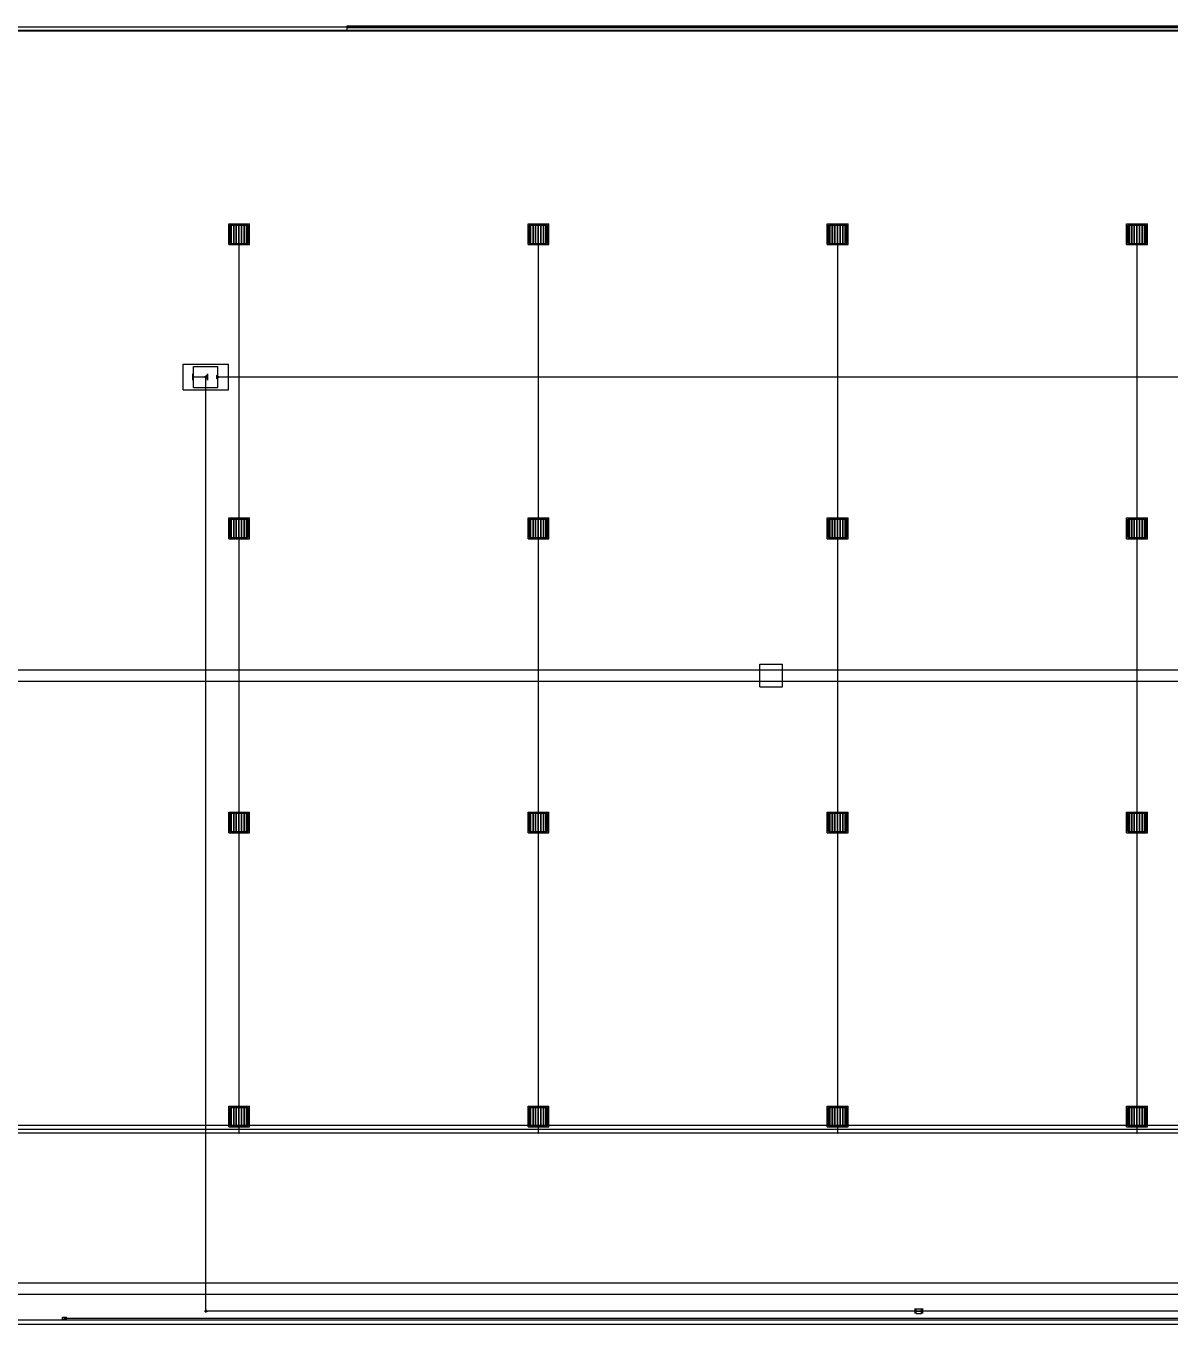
# Model space of a CAD drawing. Header units: millimetres. Extents: x -367000 to -149000, y -238120 to -197978.
# Drawn here: x -324588 to -289296, y -238000 to -197978 of the extents above; entities that cross this region are included whole.
import ezdxf

# ---------------------------------------------------------------- set-up
doc = ezdxf.new("R2010")
doc.units = ezdxf.units.MM

msp = doc.modelspace()

# ---------------------------------------------------------------- linework, layer by layer
at = {"layer": 'electrical'}
for p, q in [((-318006.32, -204400), (-318021.91, -204400)), ((-318021.91, -204400), (-318014.12, -204400)), ((-318014.12, -204400), (-318006.32, -204400)), ((-318014.12, -232120), (-318014.12, -204400)), ((-308773.38, -204400), (-308788.97, -204400)), ((-308788.97, -204400), (-308781.18, -204400)), ((-308781.18, -204400), (-308773.38, -204400)), ((-308781.18, -232120), (-308781.18, -204400)), ((-299540.44, -204400), (-299556.03, -204400)), ((-299556.03, -204400), (-299548.24, -204400)), ((-299548.24, -204400), (-299540.44, -204400)), ((-299548.24, -232120), (-299548.24, -204400)), ((-290307.5, -204400), (-290323.09, -204400)), ((-290323.09, -204400), (-290315.29, -204400)), ((-290315.29, -204400), (-290307.5, -204400)), ((-290315.29, -232120), (-290315.29, -204400)), ((-149450, -232120), (-336480, -232120)), ((-181700, -231880), (-334300, -231880)), ((-181700, -232000), (-334300, -232000)), ((-181700, -232120), (-334300, -232120)), ((-318006.32, -232120), (-318021.91, -232120)), ((-318021.91, -232120), (-318014.12, -232120)), ((-318014.12, -232120), (-318006.32, -232120)), ((-308773.38, -232120), (-308788.97, -232120)), ((-308788.97, -232120), (-308781.18, -232120)), ((-308781.18, -232120), (-308773.38, -232120)), ((-299540.44, -232120), (-299556.03, -232120)), ((-299556.03, -232120), (-299548.24, -232120)), ((-299548.24, -232120), (-299540.44, -232120)), ((-290307.5, -232120), (-290323.09, -232120)), ((-290323.09, -232120), (-290315.29, -232120)), ((-290315.29, -232120), (-290307.5, -232120)), ((-323465, -237850), (-323465, -237790)), ((-323465, -237790), (-323335, -237790)), ((-323465, -237850), (-323335, -237850)), ((-323391, -237820), (-323404.5, -237812.21)), ((-323404.5, -237812.21), (-323404.5, -237827.79)), ((-323404.5, -237827.79), (-323391, -237820)), ((-323400, -237827.79), (-323400, -237812.21)), ((-323400, -237812.21), (-323400, -237820)), ((-323400, -237820), (-149450, -237820)), ((-323400, -237820), (-323400, -237827.79)), ((-323400, -237820), (-323390.28, -237820)), ((-323390.28, -237820), (-323400, -237820)), ((-323335, -237850), (-323335, -237790))]:
    msp.add_line(p, q, dxfattribs=at)
at = {"layer": 'hvac'}
for p, q in [((-301950, -218350), (-301950, -217650)), ((-301950, -217650), (-301250, -217650)), ((-301250, -218350), (-301250, -217650)), ((-334300, -217825), (-181700, -217825)), ((-334300, -218175), (-181700, -218175)), ((-301950, -218350), (-301250, -218350)), ((-365875, -236725), (-257825, -236725)), ((-365875, -237075), (-257825, -237075))]:
    msp.add_line(p, q, dxfattribs=at)
at = {"layer": 'interiors'}
for p, q in [((-367000, -198000), (-149000, -198000)), ((-314680, -198022.5), (-314680, -197977.5)), ((-314680, -197977.5), (-201320, -197977.5)), ((-314680, -198000), (-201320, -198000)), ((-314680, -198120), (-314680, -198000)), ((-314680, -198022.5), (-201320, -198022.5)), ((-149120, -198120), (-366880, -198120)), ((-366875, -198125), (-149125, -198125)), ((-314680, -198120), (-201320, -198120)), ((-367000, -238000), (-259200, -238000)), ((-367000, -238000), (-149000, -238000)), ((-149120, -237880), (-366880, -237880)), ((-259200, -237880), (-366880, -237880)), ((-366875, -237875), (-149125, -237875))]:
    msp.add_line(p, q, dxfattribs=at)
at = {"layer": 'lighting'}
for p, q in [((-318334.12, -204720), (-318334.12, -204080)), ((-318334.12, -204080), (-317694.12, -204080)), ((-317694.12, -204720), (-317694.12, -204080)), ((-309101.18, -204720), (-309101.18, -204080)), ((-309101.18, -204080), (-308461.18, -204080)), ((-308461.18, -204720), (-308461.18, -204080)), ((-299868.24, -204720), (-299868.24, -204080)), ((-299868.24, -204080), (-299228.24, -204080)), ((-299228.24, -204720), (-299228.24, -204080)), ((-290635.29, -204720), (-290635.29, -204080)), ((-290635.29, -204080), (-289995.29, -204080)), ((-289995.29, -204720), (-289995.29, -204080)), ((-318294.12, -204680), (-318294.12, -204120)), ((-318294.12, -204120), (-317734.12, -204120)), ((-318260.12, -204670), (-318260.12, -204130)), ((-318260.12, -204130), (-318248.12, -204130)), ((-318248.12, -204670), (-318248.12, -204130)), ((-318180.12, -204670), (-318180.12, -204130)), ((-318180.12, -204130), (-318168.12, -204130)), ((-318168.12, -204670), (-318168.12, -204130)), ((-318100.12, -204670), (-318100.12, -204130)), ((-318100.12, -204130), (-318088.12, -204130)), ((-318088.12, -204670), (-318088.12, -204130)), ((-318020.12, -204670), (-318020.12, -204130)), ((-318020.12, -204130), (-318008.12, -204130)), ((-318005.12, -204400), (-318018.62, -204392.21)), ((-318018.62, -204392.21), (-318018.62, -204407.79)), ((-318018.62, -204407.79), (-318005.12, -204400)), ((-318008.12, -204670), (-318008.12, -204130)), ((-317940.12, -204670), (-317940.12, -204130)), ((-317940.12, -204130), (-317928.12, -204130)), ((-317928.12, -204670), (-317928.12, -204130)), ((-317860.12, -204670), (-317860.12, -204130)), ((-317860.12, -204130), (-317848.12, -204130)), ((-317848.12, -204670), (-317848.12, -204130)), ((-317780.12, -204670), (-317780.12, -204130)), ((-317780.12, -204130), (-317768.12, -204130)), ((-317768.12, -204670), (-317768.12, -204130)), ((-317734.12, -204680), (-317734.12, -204120)), ((-309061.18, -204680), (-309061.18, -204120)), ((-309061.18, -204120), (-308501.18, -204120)), ((-309027.18, -204670), (-309027.18, -204130)), ((-309027.18, -204130), (-309015.18, -204130)), ((-309015.18, -204670), (-309015.18, -204130)), ((-308947.18, -204670), (-308947.18, -204130)), ((-308947.18, -204130), (-308935.18, -204130)), ((-308935.18, -204670), (-308935.18, -204130)), ((-308867.18, -204670), (-308867.18, -204130)), ((-308867.18, -204130), (-308855.18, -204130)), ((-308855.18, -204670), (-308855.18, -204130)), ((-308787.18, -204670), (-308787.18, -204130)), ((-308787.18, -204130), (-308775.18, -204130)), ((-308772.18, -204400), (-308785.68, -204392.21)), ((-308785.68, -204392.21), (-308785.68, -204407.79)), ((-308785.68, -204407.79), (-308772.18, -204400)), ((-308775.18, -204670), (-308775.18, -204130)), ((-308707.18, -204670), (-308707.18, -204130)), ((-308707.18, -204130), (-308695.18, -204130)), ((-308695.18, -204670), (-308695.18, -204130)), ((-308627.18, -204670), (-308627.18, -204130)), ((-308627.18, -204130), (-308615.18, -204130)), ((-308615.18, -204670), (-308615.18, -204130)), ((-308547.18, -204670), (-308547.18, -204130)), ((-308547.18, -204130), (-308535.18, -204130)), ((-308535.18, -204670), (-308535.18, -204130)), ((-308501.18, -204680), (-308501.18, -204120)), ((-299828.24, -204680), (-299828.24, -204120)), ((-299828.24, -204120), (-299268.24, -204120)), ((-299794.24, -204670), (-299794.24, -204130)), ((-299794.24, -204130), (-299782.24, -204130)), ((-299782.24, -204670), (-299782.24, -204130)), ((-299714.24, -204670), (-299714.24, -204130)), ((-299714.24, -204130), (-299702.24, -204130)), ((-299702.24, -204670), (-299702.24, -204130)), ((-299634.24, -204670), (-299634.24, -204130)), ((-299634.24, -204130), (-299622.24, -204130)), ((-299622.24, -204670), (-299622.24, -204130)), ((-299554.24, -204670), (-299554.24, -204130)), ((-299554.24, -204130), (-299542.24, -204130)), ((-299539.24, -204400), (-299552.74, -204392.21)), ((-299552.74, -204392.21), (-299552.74, -204407.79)), ((-299552.74, -204407.79), (-299539.24, -204400)), ((-299542.24, -204670), (-299542.24, -204130)), ((-299474.24, -204670), (-299474.24, -204130)), ((-299474.24, -204130), (-299462.24, -204130)), ((-299462.24, -204670), (-299462.24, -204130)), ((-299394.24, -204670), (-299394.24, -204130)), ((-299394.24, -204130), (-299382.24, -204130)), ((-299382.24, -204670), (-299382.24, -204130)), ((-299314.24, -204670), (-299314.24, -204130)), ((-299314.24, -204130), (-299302.24, -204130)), ((-299302.24, -204670), (-299302.24, -204130)), ((-299268.24, -204680), (-299268.24, -204120)), ((-290595.29, -204680), (-290595.29, -204120)), ((-290595.29, -204120), (-290035.29, -204120)), ((-290561.29, -204670), (-290561.29, -204130)), ((-290561.29, -204130), (-290549.29, -204130)), ((-290549.29, -204670), (-290549.29, -204130)), ((-290481.29, -204670), (-290481.29, -204130)), ((-290481.29, -204130), (-290469.29, -204130)), ((-290469.29, -204670), (-290469.29, -204130)), ((-290401.29, -204670), (-290401.29, -204130)), ((-290401.29, -204130), (-290389.29, -204130)), ((-290389.29, -204670), (-290389.29, -204130)), ((-290321.29, -204670), (-290321.29, -204130)), ((-290321.29, -204130), (-290309.29, -204130)), ((-290306.29, -204400), (-290319.79, -204392.21)), ((-290319.79, -204392.21), (-290319.79, -204407.79)), ((-290319.79, -204407.79), (-290306.29, -204400)), ((-290309.29, -204670), (-290309.29, -204130)), ((-290241.29, -204670), (-290241.29, -204130)), ((-290241.29, -204130), (-290229.29, -204130)), ((-290229.29, -204670), (-290229.29, -204130)), ((-290161.29, -204670), (-290161.29, -204130)), ((-290161.29, -204130), (-290149.29, -204130)), ((-290149.29, -204670), (-290149.29, -204130)), ((-290081.29, -204670), (-290081.29, -204130)), ((-290081.29, -204130), (-290069.29, -204130)), ((-290069.29, -204670), (-290069.29, -204130)), ((-290035.29, -204680), (-290035.29, -204120)), ((-318334.12, -204720), (-317694.12, -204720)), ((-318294.12, -204680), (-317734.12, -204680)), ((-318260.12, -204670), (-318248.12, -204670)), ((-318180.12, -204670), (-318168.12, -204670)), ((-318100.12, -204670), (-318088.12, -204670)), ((-318020.12, -204670), (-318008.12, -204670)), ((-317940.12, -204670), (-317928.12, -204670)), ((-317860.12, -204670), (-317848.12, -204670)), ((-317780.12, -204670), (-317768.12, -204670)), ((-309101.18, -204720), (-308461.18, -204720)), ((-309061.18, -204680), (-308501.18, -204680)), ((-309027.18, -204670), (-309015.18, -204670)), ((-308947.18, -204670), (-308935.18, -204670)), ((-308867.18, -204670), (-308855.18, -204670)), ((-308787.18, -204670), (-308775.18, -204670)), ((-308707.18, -204670), (-308695.18, -204670)), ((-308627.18, -204670), (-308615.18, -204670)), ((-308547.18, -204670), (-308535.18, -204670)), ((-299868.24, -204720), (-299228.24, -204720)), ((-299828.24, -204680), (-299268.24, -204680)), ((-299794.24, -204670), (-299782.24, -204670)), ((-299714.24, -204670), (-299702.24, -204670)), ((-299634.24, -204670), (-299622.24, -204670)), ((-299554.24, -204670), (-299542.24, -204670)), ((-299474.24, -204670), (-299462.24, -204670)), ((-299394.24, -204670), (-299382.24, -204670)), ((-299314.24, -204670), (-299302.24, -204670)), ((-290635.29, -204720), (-289995.29, -204720)), ((-290595.29, -204680), (-290035.29, -204680)), ((-290561.29, -204670), (-290549.29, -204670)), ((-290481.29, -204670), (-290469.29, -204670)), ((-290401.29, -204670), (-290389.29, -204670)), ((-290321.29, -204670), (-290309.29, -204670)), ((-290241.29, -204670), (-290229.29, -204670)), ((-290161.29, -204670), (-290149.29, -204670)), ((-290081.29, -204670), (-290069.29, -204670)), ((-318334.12, -213786.67), (-318334.12, -213146.67)), ((-318334.12, -213146.67), (-317694.12, -213146.67)), ((-318294.12, -213746.67), (-318294.12, -213186.67)), ((-318294.12, -213186.67), (-317734.12, -213186.67)), ((-318260.12, -213736.67), (-318260.12, -213196.67)), ((-318260.12, -213196.67), (-318248.12, -213196.67)), ((-318248.12, -213736.67), (-318248.12, -213196.67)), ((-318180.12, -213736.67), (-318180.12, -213196.67)), ((-318180.12, -213196.67), (-318168.12, -213196.67)), ((-318168.12, -213736.67), (-318168.12, -213196.67)), ((-318100.12, -213736.67), (-318100.12, -213196.67)), ((-318100.12, -213196.67), (-318088.12, -213196.67)), ((-318088.12, -213736.67), (-318088.12, -213196.67)), ((-318020.12, -213736.67), (-318020.12, -213196.67)), ((-318020.12, -213196.67), (-318008.12, -213196.67)), ((-318008.12, -213736.67), (-318008.12, -213196.67)), ((-317940.12, -213736.67), (-317940.12, -213196.67)), ((-317940.12, -213196.67), (-317928.12, -213196.67)), ((-317928.12, -213736.67), (-317928.12, -213196.67)), ((-317860.12, -213736.67), (-317860.12, -213196.67)), ((-317860.12, -213196.67), (-317848.12, -213196.67)), ((-317848.12, -213736.67), (-317848.12, -213196.67)), ((-317780.12, -213736.67), (-317780.12, -213196.67)), ((-317780.12, -213196.67), (-317768.12, -213196.67)), ((-317768.12, -213736.67), (-317768.12, -213196.67)), ((-317734.12, -213746.67), (-317734.12, -213186.67)), ((-317694.12, -213786.67), (-317694.12, -213146.67)), ((-309101.18, -213786.67), (-309101.18, -213146.67)), ((-309101.18, -213146.67), (-308461.18, -213146.67)), ((-309061.18, -213746.67), (-309061.18, -213186.67)), ((-309061.18, -213186.67), (-308501.18, -213186.67)), ((-309027.18, -213736.67), (-309027.18, -213196.67)), ((-309027.18, -213196.67), (-309015.18, -213196.67)), ((-309015.18, -213736.67), (-309015.18, -213196.67)), ((-308947.18, -213736.67), (-308947.18, -213196.67)), ((-308947.18, -213196.67), (-308935.18, -213196.67)), ((-308935.18, -213736.67), (-308935.18, -213196.67)), ((-308867.18, -213736.67), (-308867.18, -213196.67)), ((-308867.18, -213196.67), (-308855.18, -213196.67)), ((-308855.18, -213736.67), (-308855.18, -213196.67)), ((-308787.18, -213736.67), (-308787.18, -213196.67)), ((-308787.18, -213196.67), (-308775.18, -213196.67)), ((-308775.18, -213736.67), (-308775.18, -213196.67)), ((-308707.18, -213736.67), (-308707.18, -213196.67)), ((-308707.18, -213196.67), (-308695.18, -213196.67)), ((-308695.18, -213736.67), (-308695.18, -213196.67)), ((-308627.18, -213736.67), (-308627.18, -213196.67)), ((-308627.18, -213196.67), (-308615.18, -213196.67)), ((-308615.18, -213736.67), (-308615.18, -213196.67)), ((-308547.18, -213736.67), (-308547.18, -213196.67)), ((-308547.18, -213196.67), (-308535.18, -213196.67)), ((-308535.18, -213736.67), (-308535.18, -213196.67)), ((-308501.18, -213746.67), (-308501.18, -213186.67)), ((-308461.18, -213786.67), (-308461.18, -213146.67)), ((-299868.24, -213786.67), (-299868.24, -213146.67)), ((-299868.24, -213146.67), (-299228.24, -213146.67)), ((-299828.24, -213746.67), (-299828.24, -213186.67)), ((-299828.24, -213186.67), (-299268.24, -213186.67)), ((-299794.24, -213736.67), (-299794.24, -213196.67)), ((-299794.24, -213196.67), (-299782.24, -213196.67)), ((-299782.24, -213736.67), (-299782.24, -213196.67)), ((-299714.24, -213736.67), (-299714.24, -213196.67)), ((-299714.24, -213196.67), (-299702.24, -213196.67)), ((-299702.24, -213736.67), (-299702.24, -213196.67)), ((-299634.24, -213736.67), (-299634.24, -213196.67)), ((-299634.24, -213196.67), (-299622.24, -213196.67)), ((-299622.24, -213736.67), (-299622.24, -213196.67)), ((-299554.24, -213736.67), (-299554.24, -213196.67)), ((-299554.24, -213196.67), (-299542.24, -213196.67)), ((-299542.24, -213736.67), (-299542.24, -213196.67)), ((-299474.24, -213736.67), (-299474.24, -213196.67)), ((-299474.24, -213196.67), (-299462.24, -213196.67)), ((-299462.24, -213736.67), (-299462.24, -213196.67)), ((-299394.24, -213736.67), (-299394.24, -213196.67)), ((-299394.24, -213196.67), (-299382.24, -213196.67)), ((-299382.24, -213736.67), (-299382.24, -213196.67)), ((-299314.24, -213736.67), (-299314.24, -213196.67)), ((-299314.24, -213196.67), (-299302.24, -213196.67)), ((-299302.24, -213736.67), (-299302.24, -213196.67)), ((-299268.24, -213746.67), (-299268.24, -213186.67)), ((-299228.24, -213786.67), (-299228.24, -213146.67)), ((-290635.29, -213786.67), (-290635.29, -213146.67)), ((-290635.29, -213146.67), (-289995.29, -213146.67)), ((-290595.29, -213746.67), (-290595.29, -213186.67)), ((-290595.29, -213186.67), (-290035.29, -213186.67)), ((-290561.29, -213736.67), (-290561.29, -213196.67)), ((-290561.29, -213196.67), (-290549.29, -213196.67)), ((-290549.29, -213736.67), (-290549.29, -213196.67)), ((-290481.29, -213736.67), (-290481.29, -213196.67)), ((-290481.29, -213196.67), (-290469.29, -213196.67)), ((-290469.29, -213736.67), (-290469.29, -213196.67)), ((-290401.29, -213736.67), (-290401.29, -213196.67)), ((-290401.29, -213196.67), (-290389.29, -213196.67)), ((-290389.29, -213736.67), (-290389.29, -213196.67)), ((-290321.29, -213736.67), (-290321.29, -213196.67)), ((-290321.29, -213196.67), (-290309.29, -213196.67)), ((-290309.29, -213736.67), (-290309.29, -213196.67)), ((-290241.29, -213736.67), (-290241.29, -213196.67)), ((-290241.29, -213196.67), (-290229.29, -213196.67)), ((-290229.29, -213736.67), (-290229.29, -213196.67)), ((-290161.29, -213736.67), (-290161.29, -213196.67)), ((-290161.29, -213196.67), (-290149.29, -213196.67)), ((-290149.29, -213736.67), (-290149.29, -213196.67)), ((-290081.29, -213736.67), (-290081.29, -213196.67)), ((-290081.29, -213196.67), (-290069.29, -213196.67)), ((-290069.29, -213736.67), (-290069.29, -213196.67)), ((-290035.29, -213746.67), (-290035.29, -213186.67)), ((-289995.29, -213786.67), (-289995.29, -213146.67)), ((-318005.12, -213466.67), (-318018.62, -213458.87)), ((-318018.62, -213458.87), (-318018.62, -213474.46)), ((-318018.62, -213474.46), (-318005.12, -213466.67)), ((-308772.18, -213466.67), (-308785.68, -213458.87)), ((-308785.68, -213458.87), (-308785.68, -213474.46)), ((-308785.68, -213474.46), (-308772.18, -213466.67)), ((-299539.24, -213466.67), (-299552.74, -213458.87)), ((-299552.74, -213458.87), (-299552.74, -213474.46)), ((-299552.74, -213474.46), (-299539.24, -213466.67)), ((-290306.29, -213466.67), (-290319.79, -213458.87)), ((-290319.79, -213458.87), (-290319.79, -213474.46)), ((-290319.79, -213474.46), (-290306.29, -213466.67)), ((-318334.12, -213786.67), (-317694.12, -213786.67)), ((-318294.12, -213746.67), (-317734.12, -213746.67)), ((-318260.12, -213736.67), (-318248.12, -213736.67)), ((-318180.12, -213736.67), (-318168.12, -213736.67)), ((-318100.12, -213736.67), (-318088.12, -213736.67)), ((-318020.12, -213736.67), (-318008.12, -213736.67)), ((-317940.12, -213736.67), (-317928.12, -213736.67)), ((-317860.12, -213736.67), (-317848.12, -213736.67)), ((-317780.12, -213736.67), (-317768.12, -213736.67)), ((-309101.18, -213786.67), (-308461.18, -213786.67)), ((-309061.18, -213746.67), (-308501.18, -213746.67)), ((-309027.18, -213736.67), (-309015.18, -213736.67)), ((-308947.18, -213736.67), (-308935.18, -213736.67)), ((-308867.18, -213736.67), (-308855.18, -213736.67)), ((-308787.18, -213736.67), (-308775.18, -213736.67)), ((-308707.18, -213736.67), (-308695.18, -213736.67)), ((-308627.18, -213736.67), (-308615.18, -213736.67)), ((-308547.18, -213736.67), (-308535.18, -213736.67)), ((-299868.24, -213786.67), (-299228.24, -213786.67)), ((-299828.24, -213746.67), (-299268.24, -213746.67)), ((-299794.24, -213736.67), (-299782.24, -213736.67)), ((-299714.24, -213736.67), (-299702.24, -213736.67)), ((-299634.24, -213736.67), (-299622.24, -213736.67)), ((-299554.24, -213736.67), (-299542.24, -213736.67)), ((-299474.24, -213736.67), (-299462.24, -213736.67)), ((-299394.24, -213736.67), (-299382.24, -213736.67)), ((-299314.24, -213736.67), (-299302.24, -213736.67)), ((-290635.29, -213786.67), (-289995.29, -213786.67)), ((-290595.29, -213746.67), (-290035.29, -213746.67)), ((-290561.29, -213736.67), (-290549.29, -213736.67)), ((-290481.29, -213736.67), (-290469.29, -213736.67)), ((-290401.29, -213736.67), (-290389.29, -213736.67)), ((-290321.29, -213736.67), (-290309.29, -213736.67)), ((-290241.29, -213736.67), (-290229.29, -213736.67)), ((-290161.29, -213736.67), (-290149.29, -213736.67)), ((-290081.29, -213736.67), (-290069.29, -213736.67)), ((-318334.12, -222853.33), (-318334.12, -222213.33)), ((-318334.12, -222213.33), (-317694.12, -222213.33)), ((-318294.12, -222813.33), (-318294.12, -222253.33)), ((-318294.12, -222253.33), (-317734.12, -222253.33)), ((-318260.12, -222803.33), (-318260.12, -222263.33)), ((-318260.12, -222263.33), (-318248.12, -222263.33)), ((-318248.12, -222803.33), (-318248.12, -222263.33)), ((-318180.12, -222803.33), (-318180.12, -222263.33)), ((-318180.12, -222263.33), (-318168.12, -222263.33)), ((-318168.12, -222803.33), (-318168.12, -222263.33)), ((-318100.12, -222803.33), (-318100.12, -222263.33)), ((-318100.12, -222263.33), (-318088.12, -222263.33)), ((-318088.12, -222803.33), (-318088.12, -222263.33)), ((-318020.12, -222803.33), (-318020.12, -222263.33)), ((-318020.12, -222263.33), (-318008.12, -222263.33)), ((-318008.12, -222803.33), (-318008.12, -222263.33)), ((-317940.12, -222803.33), (-317940.12, -222263.33)), ((-317940.12, -222263.33), (-317928.12, -222263.33)), ((-317928.12, -222803.33), (-317928.12, -222263.33)), ((-317860.12, -222803.33), (-317860.12, -222263.33)), ((-317860.12, -222263.33), (-317848.12, -222263.33)), ((-317848.12, -222803.33), (-317848.12, -222263.33)), ((-317780.12, -222803.33), (-317780.12, -222263.33)), ((-317780.12, -222263.33), (-317768.12, -222263.33)), ((-317768.12, -222803.33), (-317768.12, -222263.33)), ((-317734.12, -222813.33), (-317734.12, -222253.33)), ((-317694.12, -222853.33), (-317694.12, -222213.33)), ((-309101.18, -222853.33), (-309101.18, -222213.33)), ((-309101.18, -222213.33), (-308461.18, -222213.33)), ((-309061.18, -222813.33), (-309061.18, -222253.33)), ((-309061.18, -222253.33), (-308501.18, -222253.33)), ((-309027.18, -222803.33), (-309027.18, -222263.33)), ((-309027.18, -222263.33), (-309015.18, -222263.33)), ((-309015.18, -222803.33), (-309015.18, -222263.33)), ((-308947.18, -222803.33), (-308947.18, -222263.33)), ((-308947.18, -222263.33), (-308935.18, -222263.33)), ((-308935.18, -222803.33), (-308935.18, -222263.33)), ((-308867.18, -222803.33), (-308867.18, -222263.33)), ((-308867.18, -222263.33), (-308855.18, -222263.33)), ((-308855.18, -222803.33), (-308855.18, -222263.33)), ((-308787.18, -222803.33), (-308787.18, -222263.33)), ((-308787.18, -222263.33), (-308775.18, -222263.33)), ((-308775.18, -222803.33), (-308775.18, -222263.33)), ((-308707.18, -222803.33), (-308707.18, -222263.33)), ((-308707.18, -222263.33), (-308695.18, -222263.33)), ((-308695.18, -222803.33), (-308695.18, -222263.33)), ((-308627.18, -222803.33), (-308627.18, -222263.33)), ((-308627.18, -222263.33), (-308615.18, -222263.33)), ((-308615.18, -222803.33), (-308615.18, -222263.33)), ((-308547.18, -222803.33), (-308547.18, -222263.33)), ((-308547.18, -222263.33), (-308535.18, -222263.33)), ((-308535.18, -222803.33), (-308535.18, -222263.33)), ((-308501.18, -222813.33), (-308501.18, -222253.33)), ((-308461.18, -222853.33), (-308461.18, -222213.33)), ((-299868.24, -222853.33), (-299868.24, -222213.33)), ((-299868.24, -222213.33), (-299228.24, -222213.33)), ((-299828.24, -222813.33), (-299828.24, -222253.33)), ((-299828.24, -222253.33), (-299268.24, -222253.33)), ((-299794.24, -222803.33), (-299794.24, -222263.33)), ((-299794.24, -222263.33), (-299782.24, -222263.33)), ((-299782.24, -222803.33), (-299782.24, -222263.33)), ((-299714.24, -222803.33), (-299714.24, -222263.33)), ((-299714.24, -222263.33), (-299702.24, -222263.33)), ((-299702.24, -222803.33), (-299702.24, -222263.33)), ((-299634.24, -222803.33), (-299634.24, -222263.33)), ((-299634.24, -222263.33), (-299622.24, -222263.33)), ((-299622.24, -222803.33), (-299622.24, -222263.33)), ((-299554.24, -222803.33), (-299554.24, -222263.33)), ((-299554.24, -222263.33), (-299542.24, -222263.33)), ((-299542.24, -222803.33), (-299542.24, -222263.33)), ((-299474.24, -222803.33), (-299474.24, -222263.33)), ((-299474.24, -222263.33), (-299462.24, -222263.33)), ((-299462.24, -222803.33), (-299462.24, -222263.33)), ((-299394.24, -222803.33), (-299394.24, -222263.33)), ((-299394.24, -222263.33), (-299382.24, -222263.33)), ((-299382.24, -222803.33), (-299382.24, -222263.33)), ((-299314.24, -222803.33), (-299314.24, -222263.33)), ((-299314.24, -222263.33), (-299302.24, -222263.33)), ((-299302.24, -222803.33), (-299302.24, -222263.33)), ((-299268.24, -222813.33), (-299268.24, -222253.33)), ((-299228.24, -222853.33), (-299228.24, -222213.33)), ((-290635.29, -222853.33), (-290635.29, -222213.33)), ((-290635.29, -222213.33), (-289995.29, -222213.33)), ((-290595.29, -222813.33), (-290595.29, -222253.33)), ((-290595.29, -222253.33), (-290035.29, -222253.33)), ((-290561.29, -222803.33), (-290561.29, -222263.33)), ((-290561.29, -222263.33), (-290549.29, -222263.33)), ((-290549.29, -222803.33), (-290549.29, -222263.33)), ((-290481.29, -222803.33), (-290481.29, -222263.33)), ((-290481.29, -222263.33), (-290469.29, -222263.33)), ((-290469.29, -222803.33), (-290469.29, -222263.33)), ((-290401.29, -222803.33), (-290401.29, -222263.33)), ((-290401.29, -222263.33), (-290389.29, -222263.33)), ((-290389.29, -222803.33), (-290389.29, -222263.33)), ((-290321.29, -222803.33), (-290321.29, -222263.33)), ((-290321.29, -222263.33), (-290309.29, -222263.33)), ((-290309.29, -222803.33), (-290309.29, -222263.33)), ((-290241.29, -222803.33), (-290241.29, -222263.33)), ((-290241.29, -222263.33), (-290229.29, -222263.33)), ((-290229.29, -222803.33), (-290229.29, -222263.33)), ((-290161.29, -222803.33), (-290161.29, -222263.33)), ((-290161.29, -222263.33), (-290149.29, -222263.33)), ((-290149.29, -222803.33), (-290149.29, -222263.33)), ((-290081.29, -222803.33), (-290081.29, -222263.33)), ((-290081.29, -222263.33), (-290069.29, -222263.33)), ((-290069.29, -222803.33), (-290069.29, -222263.33)), ((-290035.29, -222813.33), (-290035.29, -222253.33)), ((-289995.29, -222853.33), (-289995.29, -222213.33)), ((-318334.12, -222853.33), (-317694.12, -222853.33)), ((-318294.12, -222813.33), (-317734.12, -222813.33)), ((-318260.12, -222803.33), (-318248.12, -222803.33)), ((-318180.12, -222803.33), (-318168.12, -222803.33)), ((-318100.12, -222803.33), (-318088.12, -222803.33)), ((-318020.12, -222803.33), (-318008.12, -222803.33)), ((-318005.12, -222533.33), (-318018.62, -222525.54)), ((-318018.62, -222525.54), (-318018.62, -222541.13)), ((-318018.62, -222541.13), (-318005.12, -222533.33)), ((-317940.12, -222803.33), (-317928.12, -222803.33)), ((-317860.12, -222803.33), (-317848.12, -222803.33)), ((-317780.12, -222803.33), (-317768.12, -222803.33)), ((-309101.18, -222853.33), (-308461.18, -222853.33)), ((-309061.18, -222813.33), (-308501.18, -222813.33)), ((-309027.18, -222803.33), (-309015.18, -222803.33)), ((-308947.18, -222803.33), (-308935.18, -222803.33)), ((-308867.18, -222803.33), (-308855.18, -222803.33)), ((-308787.18, -222803.33), (-308775.18, -222803.33)), ((-308772.18, -222533.33), (-308785.68, -222525.54)), ((-308785.68, -222525.54), (-308785.68, -222541.13)), ((-308785.68, -222541.13), (-308772.18, -222533.33)), ((-308707.18, -222803.33), (-308695.18, -222803.33)), ((-308627.18, -222803.33), (-308615.18, -222803.33)), ((-308547.18, -222803.33), (-308535.18, -222803.33)), ((-299868.24, -222853.33), (-299228.24, -222853.33)), ((-299828.24, -222813.33), (-299268.24, -222813.33)), ((-299794.24, -222803.33), (-299782.24, -222803.33)), ((-299714.24, -222803.33), (-299702.24, -222803.33)), ((-299634.24, -222803.33), (-299622.24, -222803.33)), ((-299554.24, -222803.33), (-299542.24, -222803.33)), ((-299539.24, -222533.33), (-299552.74, -222525.54)), ((-299552.74, -222525.54), (-299552.74, -222541.13)), ((-299552.74, -222541.13), (-299539.24, -222533.33)), ((-299474.24, -222803.33), (-299462.24, -222803.33)), ((-299394.24, -222803.33), (-299382.24, -222803.33)), ((-299314.24, -222803.33), (-299302.24, -222803.33)), ((-290635.29, -222853.33), (-289995.29, -222853.33)), ((-290595.29, -222813.33), (-290035.29, -222813.33)), ((-290561.29, -222803.33), (-290549.29, -222803.33)), ((-290481.29, -222803.33), (-290469.29, -222803.33)), ((-290401.29, -222803.33), (-290389.29, -222803.33)), ((-290321.29, -222803.33), (-290309.29, -222803.33)), ((-290306.29, -222533.33), (-290319.79, -222525.54)), ((-290319.79, -222525.54), (-290319.79, -222541.13)), ((-290319.79, -222541.13), (-290306.29, -222533.33)), ((-290241.29, -222803.33), (-290229.29, -222803.33)), ((-290161.29, -222803.33), (-290149.29, -222803.33)), ((-290081.29, -222803.33), (-290069.29, -222803.33)), ((-318334.12, -231920), (-318334.12, -231280)), ((-318334.12, -231280), (-317694.12, -231280)), ((-318294.12, -231880), (-318294.12, -231320)), ((-318294.12, -231320), (-317734.12, -231320)), ((-318260.12, -231870), (-318260.12, -231330)), ((-318260.12, -231330), (-318248.12, -231330)), ((-318248.12, -231870), (-318248.12, -231330)), ((-318180.12, -231870), (-318180.12, -231330)), ((-318180.12, -231330), (-318168.12, -231330)), ((-318168.12, -231870), (-318168.12, -231330)), ((-318100.12, -231870), (-318100.12, -231330)), ((-318100.12, -231330), (-318088.12, -231330)), ((-318088.12, -231870), (-318088.12, -231330)), ((-318020.12, -231870), (-318020.12, -231330)), ((-318020.12, -231330), (-318008.12, -231330)), ((-318008.12, -231870), (-318008.12, -231330)), ((-317940.12, -231870), (-317940.12, -231330)), ((-317940.12, -231330), (-317928.12, -231330)), ((-317928.12, -231870), (-317928.12, -231330)), ((-317860.12, -231870), (-317860.12, -231330)), ((-317860.12, -231330), (-317848.12, -231330)), ((-317848.12, -231870), (-317848.12, -231330)), ((-317780.12, -231870), (-317780.12, -231330)), ((-317780.12, -231330), (-317768.12, -231330)), ((-317768.12, -231870), (-317768.12, -231330)), ((-317734.12, -231880), (-317734.12, -231320)), ((-317694.12, -231920), (-317694.12, -231280)), ((-309101.18, -231920), (-309101.18, -231280)), ((-309101.18, -231280), (-308461.18, -231280)), ((-309061.18, -231880), (-309061.18, -231320)), ((-309061.18, -231320), (-308501.18, -231320)), ((-309027.18, -231870), (-309027.18, -231330)), ((-309027.18, -231330), (-309015.18, -231330)), ((-309015.18, -231870), (-309015.18, -231330)), ((-308947.18, -231870), (-308947.18, -231330)), ((-308947.18, -231330), (-308935.18, -231330)), ((-308935.18, -231870), (-308935.18, -231330)), ((-308867.18, -231870), (-308867.18, -231330)), ((-308867.18, -231330), (-308855.18, -231330)), ((-308855.18, -231870), (-308855.18, -231330)), ((-308787.18, -231870), (-308787.18, -231330)), ((-308787.18, -231330), (-308775.18, -231330)), ((-308775.18, -231870), (-308775.18, -231330)), ((-308707.18, -231870), (-308707.18, -231330)), ((-308707.18, -231330), (-308695.18, -231330)), ((-308695.18, -231870), (-308695.18, -231330)), ((-308627.18, -231870), (-308627.18, -231330)), ((-308627.18, -231330), (-308615.18, -231330)), ((-308615.18, -231870), (-308615.18, -231330)), ((-308547.18, -231870), (-308547.18, -231330)), ((-308547.18, -231330), (-308535.18, -231330)), ((-308535.18, -231870), (-308535.18, -231330)), ((-308501.18, -231880), (-308501.18, -231320)), ((-308461.18, -231920), (-308461.18, -231280)), ((-299868.24, -231920), (-299868.24, -231280)), ((-299868.24, -231280), (-299228.24, -231280)), ((-299828.24, -231880), (-299828.24, -231320)), ((-299828.24, -231320), (-299268.24, -231320)), ((-299794.24, -231870), (-299794.24, -231330)), ((-299794.24, -231330), (-299782.24, -231330)), ((-299782.24, -231870), (-299782.24, -231330)), ((-299714.24, -231870), (-299714.24, -231330)), ((-299714.24, -231330), (-299702.24, -231330)), ((-299702.24, -231870), (-299702.24, -231330)), ((-299634.24, -231870), (-299634.24, -231330)), ((-299634.24, -231330), (-299622.24, -231330)), ((-299622.24, -231870), (-299622.24, -231330)), ((-299554.24, -231870), (-299554.24, -231330)), ((-299554.24, -231330), (-299542.24, -231330)), ((-299542.24, -231870), (-299542.24, -231330)), ((-299474.24, -231870), (-299474.24, -231330)), ((-299474.24, -231330), (-299462.24, -231330)), ((-299462.24, -231870), (-299462.24, -231330)), ((-299394.24, -231870), (-299394.24, -231330)), ((-299394.24, -231330), (-299382.24, -231330)), ((-299382.24, -231870), (-299382.24, -231330)), ((-299314.24, -231870), (-299314.24, -231330)), ((-299314.24, -231330), (-299302.24, -231330)), ((-299302.24, -231870), (-299302.24, -231330)), ((-299268.24, -231880), (-299268.24, -231320)), ((-299228.24, -231920), (-299228.24, -231280)), ((-290635.29, -231920), (-290635.29, -231280)), ((-290635.29, -231280), (-289995.29, -231280)), ((-290595.29, -231880), (-290595.29, -231320)), ((-290595.29, -231320), (-290035.29, -231320)), ((-290561.29, -231870), (-290561.29, -231330)), ((-290561.29, -231330), (-290549.29, -231330)), ((-290549.29, -231870), (-290549.29, -231330)), ((-290481.29, -231870), (-290481.29, -231330)), ((-290481.29, -231330), (-290469.29, -231330)), ((-290469.29, -231870), (-290469.29, -231330)), ((-290401.29, -231870), (-290401.29, -231330)), ((-290401.29, -231330), (-290389.29, -231330)), ((-290389.29, -231870), (-290389.29, -231330)), ((-290321.29, -231870), (-290321.29, -231330)), ((-290321.29, -231330), (-290309.29, -231330)), ((-290309.29, -231870), (-290309.29, -231330)), ((-290241.29, -231870), (-290241.29, -231330)), ((-290241.29, -231330), (-290229.29, -231330)), ((-290229.29, -231870), (-290229.29, -231330)), ((-290161.29, -231870), (-290161.29, -231330)), ((-290161.29, -231330), (-290149.29, -231330)), ((-290149.29, -231870), (-290149.29, -231330)), ((-290081.29, -231870), (-290081.29, -231330)), ((-290081.29, -231330), (-290069.29, -231330)), ((-290069.29, -231870), (-290069.29, -231330)), ((-290035.29, -231880), (-290035.29, -231320)), ((-289995.29, -231920), (-289995.29, -231280)), ((-318005.12, -231600), (-318018.62, -231592.21)), ((-318018.62, -231592.21), (-318018.62, -231607.79)), ((-318018.62, -231607.79), (-318005.12, -231600)), ((-308772.18, -231600), (-308785.68, -231592.21)), ((-308785.68, -231592.21), (-308785.68, -231607.79)), ((-308785.68, -231607.79), (-308772.18, -231600)), ((-299539.24, -231600), (-299552.74, -231592.21)), ((-299552.74, -231592.21), (-299552.74, -231607.79)), ((-299552.74, -231607.79), (-299539.24, -231600)), ((-290306.29, -231600), (-290319.79, -231592.21)), ((-290319.79, -231592.21), (-290319.79, -231607.79)), ((-290319.79, -231607.79), (-290306.29, -231600)), ((-318334.12, -231920), (-317694.12, -231920)), ((-318294.12, -231880), (-317734.12, -231880)), ((-318260.12, -231870), (-318248.12, -231870)), ((-318180.12, -231870), (-318168.12, -231870)), ((-318100.12, -231870), (-318088.12, -231870)), ((-318020.12, -231870), (-318008.12, -231870)), ((-317940.12, -231870), (-317928.12, -231870)), ((-317860.12, -231870), (-317848.12, -231870)), ((-317780.12, -231870), (-317768.12, -231870)), ((-309101.18, -231920), (-308461.18, -231920)), ((-309061.18, -231880), (-308501.18, -231880)), ((-309027.18, -231870), (-309015.18, -231870)), ((-308947.18, -231870), (-308935.18, -231870)), ((-308867.18, -231870), (-308855.18, -231870)), ((-308787.18, -231870), (-308775.18, -231870)), ((-308707.18, -231870), (-308695.18, -231870)), ((-308627.18, -231870), (-308615.18, -231870)), ((-308547.18, -231870), (-308535.18, -231870)), ((-299868.24, -231920), (-299228.24, -231920)), ((-299828.24, -231880), (-299268.24, -231880)), ((-299794.24, -231870), (-299782.24, -231870)), ((-299714.24, -231870), (-299702.24, -231870)), ((-299634.24, -231870), (-299622.24, -231870)), ((-299554.24, -231870), (-299542.24, -231870)), ((-299474.24, -231870), (-299462.24, -231870)), ((-299394.24, -231870), (-299382.24, -231870)), ((-299314.24, -231870), (-299302.24, -231870)), ((-290635.29, -231920), (-289995.29, -231920)), ((-290595.29, -231880), (-290035.29, -231880)), ((-290561.29, -231870), (-290549.29, -231870)), ((-290481.29, -231870), (-290469.29, -231870)), ((-290401.29, -231870), (-290389.29, -231870)), ((-290321.29, -231870), (-290309.29, -231870)), ((-290241.29, -231870), (-290229.29, -231870)), ((-290161.29, -231870), (-290149.29, -231870)), ((-290081.29, -231870), (-290069.29, -231870))]:
    msp.add_line(p, q, dxfattribs=at)
at = {"layer": 'sensors'}
for p, q in [((-297156, -237600), (-297156, -237525)), ((-297156, -237525), (-297156, -237600)), ((-297156, -237600), (-296936, -237600)), ((-297156, -237600), (-297156, -237675)), ((-297156, -237675), (-297156, -237600)), ((-297126, -237670), (-297126, -237530)), ((-297126, -237530), (-296966, -237530)), ((-297126, -237670), (-296966, -237670)), ((-296966, -237670), (-296966, -237530)), ((-296936, -237600), (-296936, -237525)), ((-296936, -237525), (-296936, -237600)), ((-296936, -237600), (-296936, -237675)), ((-296936, -237675), (-296936, -237600))]:
    msp.add_line(p, q, dxfattribs=at)
at = {"layer": 'water'}
for p, q in [((-319740, -209200), (-319740, -208400)), ((-319740, -208400), (-318340, -208400)), ((-319415, -209125), (-319415, -208475)), ((-319415, -208475), (-318665, -208475)), ((-318665, -209125), (-318665, -208475)), ((-318340, -209200), (-318340, -208400)), ((-319440, -208741.22), (-319440, -208704.89)), ((-319440, -208704.89), (-319440, -208800)), ((-319440, -208858.78), (-319440, -208741.22)), ((-319440, -208800), (-318990, -208800)), ((-319440, -208800), (-319440, -208895.11)), ((-319440, -208895.11), (-319440, -208858.78)), ((-319090, -208800), (-319015, -208756.7)), ((-319015, -208843.3), (-319090, -208800)), ((-318996.7, -208800), (-319083.3, -208800)), ((-319083.3, -208800), (-319040, -208800)), ((-319040, -208800), (-318996.7, -208800)), ((-319040, -237600), (-319040, -208800)), ((-319040, -208800), (-318986, -208800)), ((-318986, -208800), (-319040, -208800)), ((-319015, -208756.7), (-319015, -208843.3)), ((-318990, -208741.22), (-318990, -208704.89)), ((-318990, -208704.89), (-318990, -208800)), ((-318990, -208858.78), (-318990, -208741.22)), ((-318990, -208800), (-318990, -208895.11)), ((-318990, -208895.11), (-318990, -208858.78)), ((-318640, -208800), (-318715, -208756.7)), ((-318715, -208756.7), (-318715, -208843.3)), ((-318715, -208843.3), (-318640, -208800)), ((-318690, -208843.3), (-318690, -208756.7)), ((-318690, -208756.7), (-318690, -208800)), ((-318690, -208800), (-255750, -208800)), ((-318690, -208800), (-318690, -208843.3)), ((-318690, -208800), (-318636, -208800)), ((-318636, -208800), (-318690, -208800)), ((-319740, -209200), (-318340, -209200)), ((-319415, -209125), (-318665, -209125)), ((-318996.7, -237600), (-319083.3, -237600)), ((-319083.3, -237600), (-319040, -237600)), ((-319040, -237643.3), (-319040, -237556.7)), ((-319040, -237556.7), (-319040, -237600)), ((-319040, -237600), (-319040, -237643.3)), ((-256200, -237600), (-319040, -237600)), ((-319040, -237600), (-318996.7, -237600)), ((-319040, -237600), (-318986, -237600)), ((-318986, -237600), (-319040, -237600))]:
    msp.add_line(p, q, dxfattribs=at)

doc.saveas('drawing.dxf')
